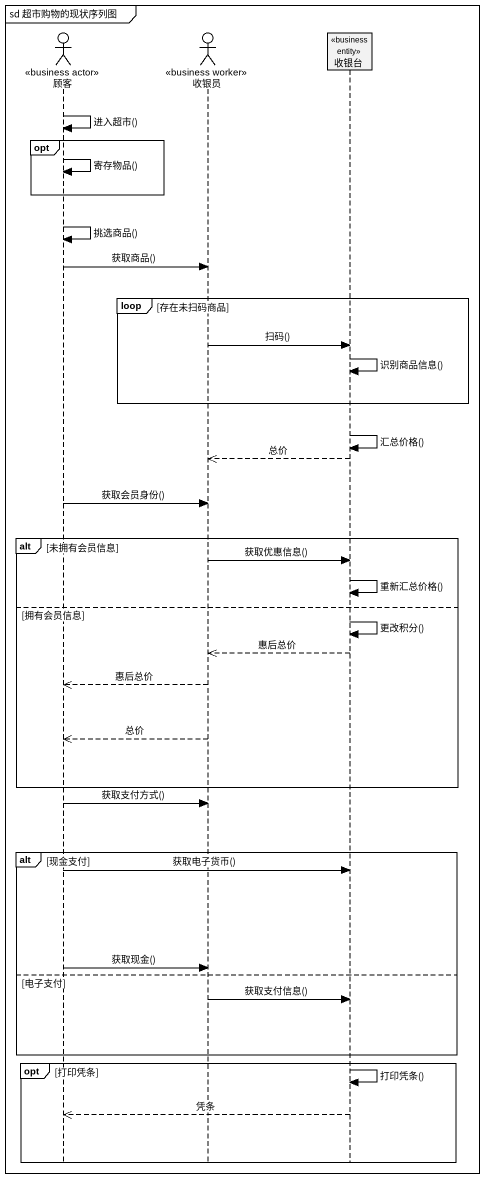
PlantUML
@startuml
mainframe sd 超市购物的现状序列图
hide footbox
actor 顾客 <<business actor>>
actor 收银员 <<business worker>>
participant 收银台 <<business entity>>

顾客 -> 顾客 : 进入超市()
opt
  顾客 -> 顾客 : 寄存物品()
end
顾客 -> 顾客 : 挑选商品()
顾客 -> 收银员 : 获取商品()
loop 存在未扫码商品
  收银员 -> 收银台 : 扫码()
  收银台 -> 收银台 : 识别商品信息()
end
收银台 -> 收银台 : 汇总价格()
收银台 -->> 收银员 : 总价
顾客 -> 收银员 : 获取会员身份()
alt 未拥有会员信息
  收银员 -> 收银台 : 获取优惠信息()
  收银台 -> 收银台 : 重新汇总价格()
else 拥有会员信息
  收银台 -> 收银台 : 更改积分()
  收银台 -->> 收银员 : 惠后总价
  收银员 -->> 顾客 : 惠后总价
  收银员 -->> 顾客 : 总价
end
顾客 -> 收银员 : 获取支付方式()
alt 现金支付
  顾客 -> 收银台 : 获取电子货币()
  顾客 -> 收银员 : 获取现金()
else 电子支付
  收银员 -> 收银台 : 获取支付信息()
end
opt 打印凭条
  收银台 -> 收银台 : 打印凭条()
  收银台 -->> 顾客 : 凭条
end
@enduml
